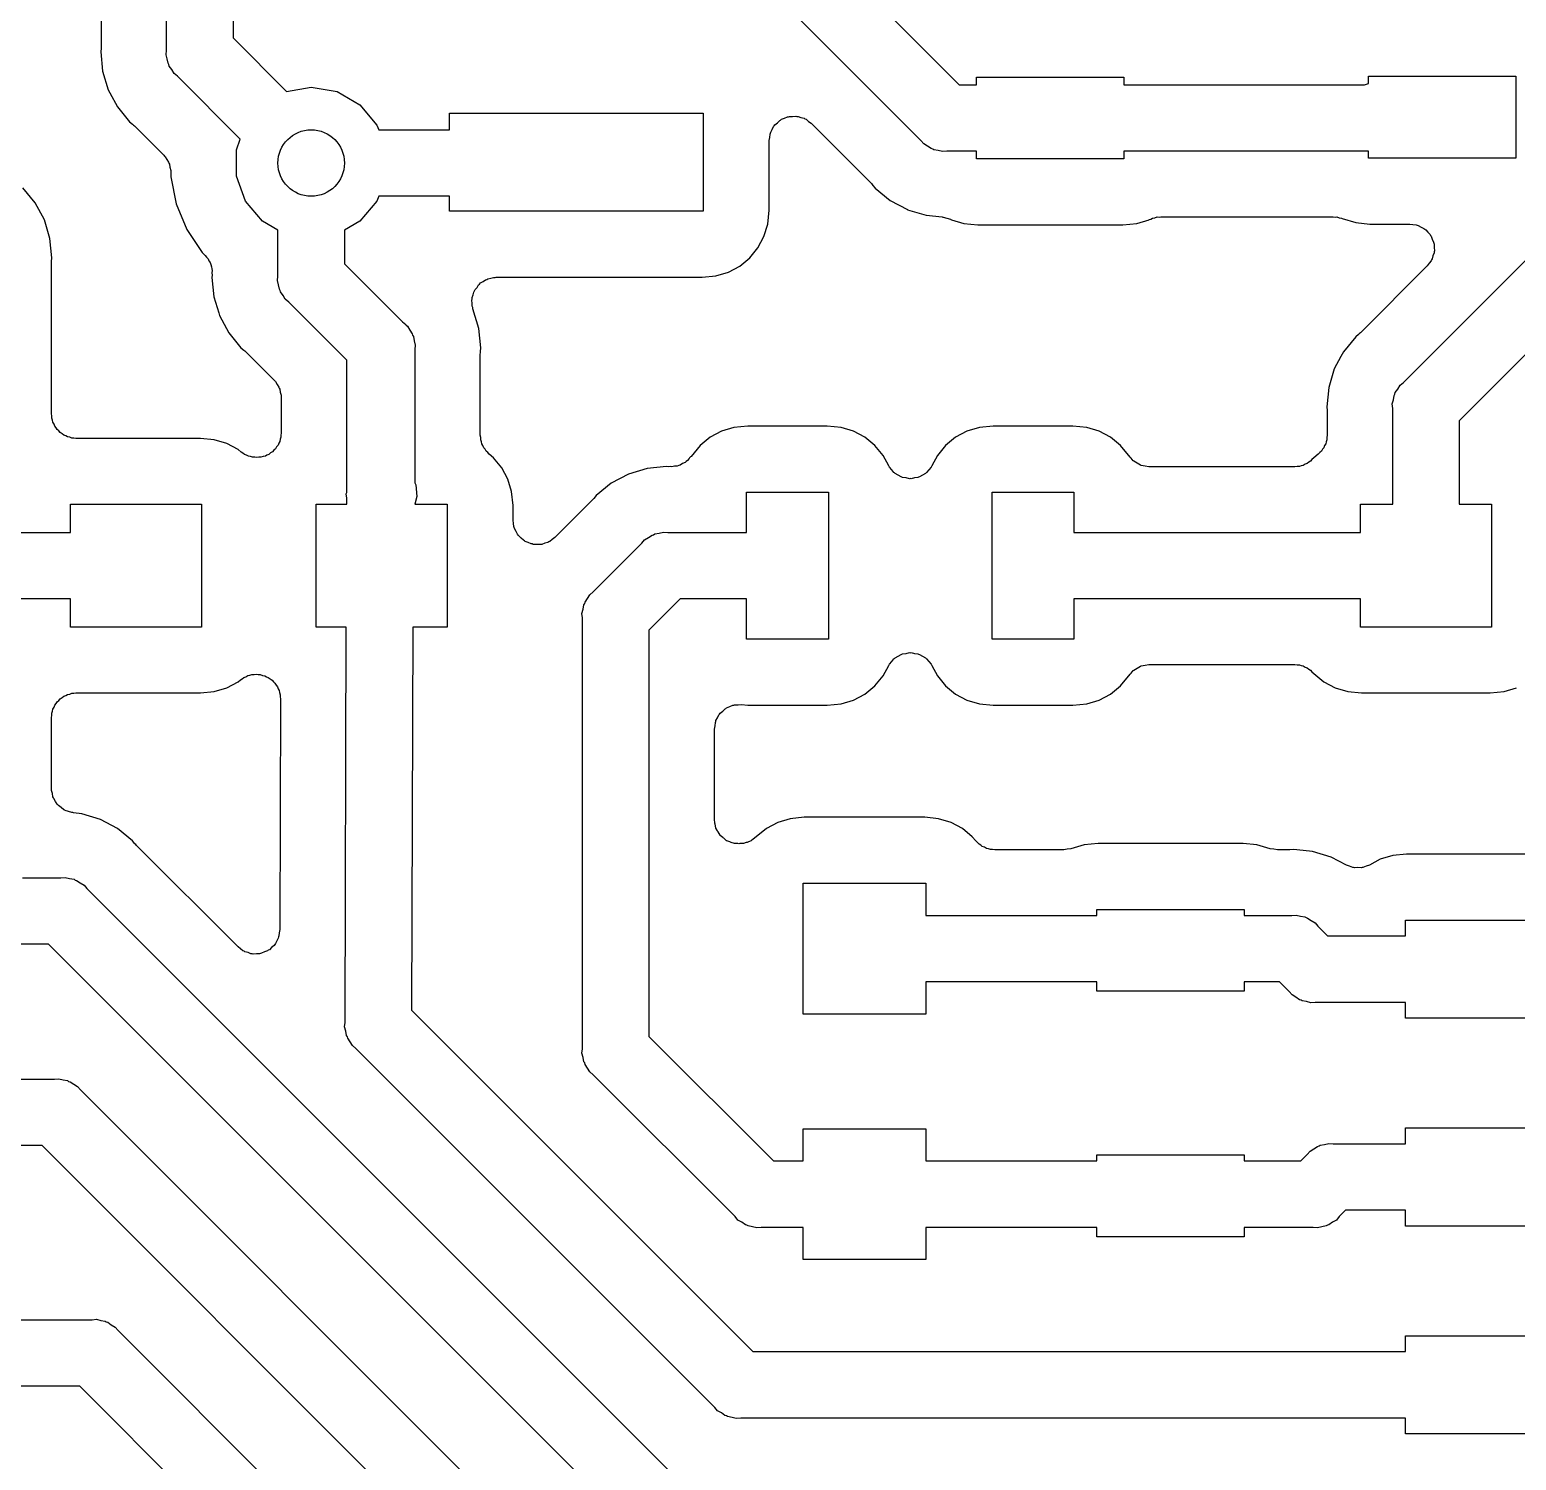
# Model space of a CAD drawing. Extents: x 91 to 190.2, y -113.9 to -59.9.
# Drawn here: x 155.19 to 164.27, y -90.63 to -81.89 of the extents above; entities that cross this region are included whole.
import ezdxf

# ---------------------------------------------------------------- set-up
doc = ezdxf.new("R2010")
doc.units = 0
doc.header["$MEASUREMENT"] = 0
doc.layers.add('BLACK', color=7, linetype='CONTINUOUS')

msp = doc.modelspace()

# ---------------------------------------------------------------- linework, layer by layer
at = {"layer": 'BLACK', "linetype": 'CONTINUOUS'}
for p, q in [((156.027, -82.0111), (156.027, -78.8206)), ((156.433, -78.8206), (156.433, -81.9358)), ((155.627, -79.5576), (155.627, -81.983)), ((159.935, -81.2876), (160.869, -82.2218)), ((160.635, -82.5624), (159.701, -81.6282)), ((155.626, -81.9977), (155.624, -82.02)), ((155.627, -81.983), (155.626, -81.9903)), ((155.626, -81.9903), (155.626, -81.9977)), ((156.433, -81.9358), (156.76, -82.2623)), ((155.624, -82.02), (155.636, -82.1383)), ((156.024, -82.038), (156.027, -82.0111)), ((156.031, -82.064), (156.024, -82.038)), ((156.036, -82.0906), (156.031, -82.064)), ((156.041, -82.0984), (156.036, -82.0906)), ((155.636, -82.1383), (155.67, -82.2519)), ((156.043, -82.1072), (156.041, -82.0984)), ((156.058, -82.1293), (156.043, -82.1072)), ((156.072, -82.1526), (156.058, -82.1293)), ((156.093, -82.17), (156.072, -82.1526)), ((156.477, -82.554), (156.093, -82.17)), ((160.975, -82.2218), (160.975, -82.175)), ((160.975, -82.175), (161.875, -82.175)), ((161.875, -82.175), (161.875, -82.2218)), ((163.37, -82.215), (163.37, -82.17)), ((163.37, -82.17), (164.27, -82.17)), ((164.27, -82.17), (164.27, -82.67)), ((155.67, -82.2519), (155.68, -82.2712)), ((155.68, -82.2712), (155.68, -82.2712)), ((155.68, -82.2712), (155.726, -82.3567)), ((156.76, -82.2623), (156.91, -82.2357)), ((156.91, -82.2357), (157.069, -82.2637)), ((157.069, -82.2637), (157.208, -82.3444)), ((160.869, -82.2218), (160.975, -82.2218)), ((161.875, -82.2218), (163.345, -82.2218)), ((163.345, -82.2218), (163.37, -82.215)), ((155.726, -82.3567), (155.801, -82.4486)), ((157.208, -82.3444), (157.312, -82.4679)), ((155.801, -82.4486), (155.819, -82.4628)), ((157.755, -82.4968), (157.755, -82.395)), ((157.755, -82.395), (159.305, -82.395)), ((159.305, -82.395), (159.305, -82.995)), ((159.743, -82.4664), (159.758, -82.4538)), ((159.758, -82.4538), (159.772, -82.44)), ((159.772, -82.44), (159.778, -82.4372)), ((159.778, -82.4372), (159.783, -82.4329)), ((159.783, -82.4329), (159.801, -82.4262)), ((159.801, -82.4262), (159.819, -82.418)), ((159.819, -82.418), (159.825, -82.4174)), ((159.825, -82.4174), (159.832, -82.4151)), ((159.832, -82.4151), (159.851, -82.4151)), ((159.851, -82.4151), (159.871, -82.4134)), ((159.871, -82.4134), (159.877, -82.4151)), ((159.877, -82.4151), (159.884, -82.4151)), ((159.884, -82.4151), (159.902, -82.4218)), ((159.902, -82.4218), (159.921, -82.4269)), ((159.921, -82.4269), (159.926, -82.4307)), ((159.926, -82.4307), (159.933, -82.4329)), ((159.933, -82.4329), (159.948, -82.4455)), ((159.948, -82.4455), (159.964, -82.4568)), ((159.964, -82.4568), (160.332, -82.8254)), ((155.819, -82.4628), (155.824, -82.4684)), ((155.824, -82.4684), (155.83, -82.4727)), ((155.83, -82.4727), (156.009, -82.6519)), ((157.312, -82.4679), (157.323, -82.4968)), ((157.323, -82.4968), (157.755, -82.4968)), ((159.708, -82.5628), (159.711, -82.5435)), ((159.711, -82.5435), (159.713, -82.524)), ((159.713, -82.524), (159.716, -82.518)), ((159.716, -82.518), (159.717, -82.5115)), ((159.717, -82.5115), (159.727, -82.4946)), ((159.727, -82.4946), (159.735, -82.4768)), ((159.735, -82.4768), (159.739, -82.4721)), ((159.739, -82.4721), (159.743, -82.4664)), ((156.453, -82.6194), (156.477, -82.554)), ((156.453, -82.7806), (156.453, -82.6194)), ((159.708, -82.9876), (159.708, -82.5628)), ((160.652, -82.5831), (160.635, -82.5624)), ((160.676, -82.5965), (160.652, -82.5831)), ((160.698, -82.612), (160.676, -82.5965)), ((160.707, -82.6144), (160.698, -82.612)), ((160.714, -82.6189), (160.707, -82.6144)), ((160.741, -82.6236), (160.714, -82.6189)), ((160.767, -82.6305), (160.741, -82.6236)), ((160.794, -82.6282), (160.767, -82.6305)), ((160.975, -82.6282), (160.794, -82.6282)), ((160.975, -82.675), (160.975, -82.6282)), ((163.37, -82.6282), (161.875, -82.6282)), ((161.875, -82.6282), (161.875, -82.675)), ((163.37, -82.67), (163.37, -82.6282)), ((156.009, -82.6519), (156.013, -82.6573)), ((156.013, -82.6573), (156.018, -82.6616)), ((156.018, -82.6616), (156.028, -82.6785)), ((156.028, -82.6785), (156.039, -82.6946)), ((156.039, -82.6946), (156.04, -82.701)), ((156.04, -82.701), (156.044, -82.7067)), ((156.044, -82.7067), (156.047, -82.726)), ((156.047, -82.726), (156.052, -82.7449)), ((161.875, -82.675), (160.975, -82.675)), ((164.27, -82.67), (163.37, -82.67)), ((163.583, -84.04), (164.957, -82.6658)), ((156.052, -82.7449), (156.052, -82.7515)), ((156.052, -82.7515), (156.053, -82.758)), ((156.053, -82.758), (156.053, -82.7844)), ((156.053, -82.7844), (156.086, -82.95)), ((156.508, -82.9321), (156.453, -82.7806)), ((155.224, -82.9433), (155.149, -82.8514)), ((157.323, -82.9032), (157.312, -82.9321)), ((157.755, -82.9032), (157.323, -82.9032)), ((157.755, -82.995), (157.755, -82.9032)), ((160.332, -82.8254), (160.337, -82.8314)), ((160.337, -82.8314), (160.342, -82.8363)), ((160.342, -82.8363), (160.356, -82.8536)), ((160.356, -82.8536), (160.448, -82.929)), ((165.297, -82.8999), (163.923, -84.2742)), ((155.28, -83.0478), (155.224, -82.9433)), ((156.086, -82.95), (156.15, -83.106)), ((156.612, -83.0556), (156.508, -82.9321)), ((157.312, -82.9321), (157.208, -83.0556)), ((159.305, -82.995), (157.755, -82.995)), ((159.699, -83.0734), (159.708, -82.9876)), ((160.448, -82.929), (160.552, -82.9846)), ((160.552, -82.9846), (160.553, -82.985)), ((160.553, -82.985), (160.667, -83.0195)), ((155.28, -83.048), (155.28, -83.0478)), ((155.314, -83.1617), (155.28, -83.048)), ((156.707, -83.1106), (156.612, -83.0556)), ((157.208, -83.0556), (157.113, -83.1106)), ((159.676, -83.1488), (159.699, -83.0734)), ((160.667, -83.0195), (160.765, -83.0291)), ((160.765, -83.0291), (160.768, -83.03)), ((160.768, -83.03), (160.771, -83.0299)), ((160.771, -83.0299), (160.793, -83.037)), ((160.793, -83.037), (160.815, -83.0432)), ((160.815, -83.0432), (160.818, -83.0451)), ((160.818, -83.0451), (160.821, -83.0461)), ((160.821, -83.0461), (160.821, -83.0463)), ((160.821, -83.0463), (160.897, -83.0692)), ((160.897, -83.0692), (160.982, -83.0777)), ((160.982, -83.0777), (161.868, -83.0777)), ((161.868, -83.0777), (161.953, -83.0692)), ((161.953, -83.0692), (162.029, -83.0463)), ((162.029, -83.0463), (162.03, -83.0459)), ((162.03, -83.0459), (162.04, -83.0426)), ((162.04, -83.0426), (162.049, -83.0372)), ((162.049, -83.0372), (162.064, -83.0345)), ((162.064, -83.0345), (162.079, -83.0297)), ((162.079, -83.0297), (162.09, -83.0301)), ((162.09, -83.0301), (162.1, -83.0282)), ((162.1, -83.0282), (163.154, -83.0282)), ((163.154, -83.0282), (163.165, -83.0301)), ((163.165, -83.0301), (163.175, -83.0297)), ((163.175, -83.0297), (163.19, -83.0345)), ((163.19, -83.0345), (163.205, -83.0372)), ((163.205, -83.0372), (163.208, -83.0389)), ((163.208, -83.0389), (163.292, -83.0642)), ((163.292, -83.0642), (163.377, -83.0727)), ((163.377, -83.0727), (163.622, -83.0727)), ((163.622, -83.0727), (163.641, -83.0761)), ((163.641, -83.0761), (163.661, -83.0778)), ((163.661, -83.0778), (163.667, -83.0806)), ((163.667, -83.0806), (163.673, -83.0817)), ((163.673, -83.0817), (163.69, -83.0915)), ((163.69, -83.0915), (163.708, -83.0998)), ((155.326, -83.28), (155.314, -83.1617)), ((156.15, -83.106), (156.244, -83.2464)), ((156.707, -83.3911), (156.707, -83.1106)), ((157.113, -83.1106), (157.113, -83.3158)), ((159.639, -83.2183), (159.676, -83.1488)), ((163.708, -83.0998), (163.713, -83.1045)), ((163.713, -83.1045), (163.719, -83.1078)), ((163.719, -83.1078), (163.731, -83.1228)), ((163.731, -83.1228), (163.745, -83.1366)), ((163.745, -83.1366), (163.748, -83.1426)), ((163.748, -83.1426), (163.752, -83.1477)), ((163.752, -83.1477), (163.759, -83.1661)), ((163.759, -83.1661), (163.767, -83.1838)), ((163.767, -83.1838), (163.768, -83.1904)), ((156.244, -83.2464), (156.262, -83.2644)), ((156.262, -83.2644), (156.27, -83.2758)), ((156.27, -83.2758), (156.28, -83.2858)), ((159.589, -83.2792), (159.639, -83.2183)), ((163.763, -83.2671), (163.758, -83.2861)), ((163.77, -83.2487), (163.763, -83.2671)), ((163.768, -83.1904), (163.77, -83.1966)), ((163.77, -83.1966), (163.77, -83.2162)), ((163.77, -83.2162), (163.772, -83.2357)), ((163.772, -83.2357), (163.77, -83.2421)), ((163.77, -83.2421), (163.77, -83.2487)), ((155.323, -83.317), (155.324, -83.3097)), ((155.323, -84.2323), (155.323, -83.317)), ((155.324, -83.3023), (155.326, -83.28)), ((155.324, -83.3097), (155.324, -83.3023)), ((156.28, -83.2858), (156.285, -83.297)), ((156.285, -83.297), (156.292, -83.3071)), ((156.292, -83.3071), (156.296, -83.3205)), ((156.296, -83.3205), (156.301, -83.3332)), ((156.301, -83.3332), (156.302, -83.3455)), ((156.302, -83.3455), (156.305, -83.3574)), ((156.305, -83.3574), (156.304, -83.3713)), ((157.113, -83.3158), (157.467, -83.67)), ((159.383, -83.3892), (159.459, -83.3663)), ((159.459, -83.3663), (159.528, -83.3292)), ((159.528, -83.3292), (159.589, -83.2792)), ((163.728, -83.3287), (163.32, -83.7373)), ((163.739, -83.3127), (163.728, -83.3287)), ((163.752, -83.2977), (163.739, -83.3127)), ((163.754, -83.2915), (163.752, -83.2977)), ((163.758, -83.2861), (163.754, -83.2915)), ((156.304, -83.3713), (156.305, -83.3852)), ((156.305, -83.3852), (156.304, -83.4)), ((156.304, -83.4), (156.316, -83.5183)), ((156.704, -83.418), (156.707, -83.3911)), ((156.711, -83.444), (156.704, -83.418)), ((156.716, -83.4706), (156.711, -83.444)), ((157.923, -83.4595), (157.932, -83.4451)), ((157.932, -83.4451), (157.939, -83.4397)), ((157.939, -83.4397), (157.945, -83.4328)), ((157.945, -83.4328), (157.96, -83.4242)), ((157.96, -83.4242), (157.974, -83.4139)), ((157.974, -83.4139), (157.982, -83.4112)), ((157.982, -83.4112), (157.99, -83.4067)), ((157.99, -83.4067), (158.007, -83.4037)), ((158.007, -83.4037), (158.023, -83.3987)), ((158.023, -83.3987), (158.033, -83.3992)), ((158.033, -83.3992), (158.041, -83.3977)), ((158.041, -83.3977), (159.298, -83.3977)), ((159.298, -83.3977), (159.383, -83.3892)), ((156.316, -83.5183), (156.345, -83.6157)), ((156.721, -83.4784), (156.716, -83.4706)), ((156.723, -83.4872), (156.721, -83.4784)), ((156.738, -83.5093), (156.723, -83.4872)), ((156.752, -83.5326), (156.738, -83.5093)), ((156.773, -83.55), (156.752, -83.5326)), ((157.892, -83.5395), (157.894, -83.5307)), ((157.894, -83.5565), (157.892, -83.5395)), ((157.894, -83.5216), (157.9, -83.5055)), ((157.894, -83.5307), (157.894, -83.5216)), ((157.9, -83.5055), (157.903, -83.4887)), ((157.903, -83.4887), (157.908, -83.4812)), ((157.908, -83.4812), (157.912, -83.4727)), ((157.912, -83.4727), (157.923, -83.4595)), ((156.345, -83.6157), (156.35, -83.6319)), ((156.35, -83.6319), (156.406, -83.7367)), ((157.127, -83.9042), (156.773, -83.55)), ((157.894, -83.5737), (157.894, -83.5565)), ((157.897, -83.5822), (157.894, -83.5737)), ((157.898, -83.5912), (157.897, -83.5822)), ((157.934, -83.7117), (157.898, -83.5912)), ((157.467, -83.67), (157.488, -83.6874)), ((157.488, -83.6874), (157.49, -83.6905)), ((157.49, -83.6905), (157.498, -83.6974)), ((157.498, -83.6974), (157.512, -83.7207)), ((157.512, -83.7207), (157.527, -83.7428)), ((157.946, -83.83), (157.934, -83.7117)), ((156.406, -83.7367), (156.481, -83.8286)), ((157.527, -83.7428), (157.529, -83.7516)), ((157.529, -83.7516), (157.534, -83.7594)), ((157.534, -83.7594), (157.539, -83.786)), ((157.539, -83.786), (157.546, -83.812)), ((157.546, -83.812), (157.543, -83.8389)), ((163.291, -83.7614), (163.216, -83.8533)), ((163.309, -83.7472), (163.291, -83.7614)), ((163.314, -83.7416), (163.309, -83.7472)), ((163.32, -83.7373), (163.314, -83.7416)), ((156.481, -83.8286), (156.499, -83.8428)), ((156.499, -83.8428), (156.504, -83.8484)), ((156.504, -83.8484), (156.51, -83.8527)), ((156.51, -83.8527), (156.683, -84.0259)), ((157.127, -84.7133), (157.127, -83.9042)), ((157.543, -83.8389), (157.543, -84.6535)), ((157.943, -83.867), (157.944, -83.8597)), ((157.943, -84.3634), (157.943, -83.867)), ((157.944, -83.8523), (157.946, -83.83)), ((157.944, -83.8597), (157.944, -83.8523)), ((163.201, -83.8812), (163.16, -83.9581)), ((163.216, -83.8533), (163.201, -83.8812)), ((163.201, -83.8812), (163.201, -83.8812)), ((163.16, -83.9581), (163.126, -84.0717)), ((156.683, -84.0259), (156.687, -84.0313)), ((156.687, -84.0313), (156.692, -84.0356)), ((156.692, -84.0356), (156.702, -84.0525)), ((156.702, -84.0525), (156.713, -84.0686)), ((156.713, -84.0686), (156.714, -84.075)), ((156.714, -84.075), (156.718, -84.0807)), ((156.718, -84.0807), (156.721, -84.1)), ((163.126, -84.0717), (163.114, -84.19)), ((163.533, -84.1028), (163.548, -84.0807)), ((163.548, -84.0807), (163.562, -84.0574)), ((163.562, -84.0574), (163.583, -84.04)), ((156.721, -84.1), (156.726, -84.1189)), ((156.726, -84.1189), (156.726, -84.1255)), ((156.726, -84.1255), (156.727, -84.132)), ((156.727, -84.132), (156.727, -84.3499)), ((163.514, -84.172), (163.521, -84.146)), ((163.517, -84.1989), (163.514, -84.172)), ((163.521, -84.146), (163.526, -84.1194)), ((163.526, -84.1194), (163.531, -84.1116)), ((163.531, -84.1116), (163.533, -84.1028)), ((155.325, -84.2453), (155.323, -84.2323)), ((155.325, -84.2584), (155.325, -84.2453)), ((155.33, -84.2707), (155.325, -84.2584)), ((155.332, -84.2836), (155.33, -84.2707)), ((163.114, -84.19), (163.116, -84.2123)), ((163.116, -84.2123), (163.116, -84.2197)), ((163.116, -84.2197), (163.117, -84.227)), ((163.117, -84.227), (163.117, -84.3634)), ((163.517, -84.785), (163.517, -84.1989)), ((163.923, -84.2742), (163.923, -84.785)), ((155.339, -84.295), (155.332, -84.2836)), ((155.343, -84.3073), (155.339, -84.295)), ((155.352, -84.3174), (155.343, -84.3073)), ((155.358, -84.3288), (155.352, -84.3174)), ((155.368, -84.3372), (155.358, -84.3288)), ((155.377, -84.3472), (155.368, -84.3372)), ((155.388, -84.3538), (155.377, -84.3472)), ((155.398, -84.3622), (155.388, -84.3538)), ((155.411, -84.3667), (155.398, -84.3622)), ((155.422, -84.3733), (155.411, -84.3667)), ((156.727, -84.3499), (156.725, -84.362)), ((156.725, -84.362), (156.725, -84.3743)), ((157.946, -84.3771), (157.943, -84.3634)), ((159.416, -84.3387), (159.347, -84.3758)), ((159.492, -84.3158), (159.416, -84.3387)), ((159.577, -84.3073), (159.492, -84.3158)), ((160.063, -84.3073), (159.577, -84.3073)), ((160.148, -84.3158), (160.063, -84.3073)), ((160.224, -84.3387), (160.148, -84.3158)), ((160.293, -84.3758), (160.224, -84.3387)), ((160.916, -84.3387), (160.847, -84.3758)), ((160.992, -84.3158), (160.916, -84.3387)), ((161.077, -84.3073), (160.992, -84.3158)), ((161.563, -84.3073), (161.077, -84.3073)), ((161.648, -84.3158), (161.563, -84.3073)), ((161.724, -84.3387), (161.648, -84.3158)), ((161.793, -84.3758), (161.724, -84.3387)), ((163.117, -84.3634), (163.114, -84.3771)), ((155.435, -84.3756), (155.422, -84.3733)), ((155.447, -84.3801), (155.435, -84.3756)), ((155.46, -84.3801), (155.447, -84.3801)), ((155.473, -84.3823), (155.46, -84.3801)), ((156.233, -84.3823), (155.473, -84.3823)), ((156.318, -84.3908), (156.233, -84.3823)), ((156.394, -84.4137), (156.318, -84.3908)), ((156.463, -84.4508), (156.394, -84.4137)), ((156.482, -84.4659), (156.463, -84.4508)), ((156.682, -84.4542), (156.674, -84.4637)), ((156.692, -84.4463), (156.682, -84.4542)), ((156.699, -84.4342), (156.692, -84.4463)), ((156.708, -84.4235), (156.699, -84.4342)), ((156.712, -84.4119), (156.708, -84.4235)), ((156.718, -84.4012), (156.712, -84.4119)), ((156.72, -84.3875), (156.718, -84.4012)), ((156.725, -84.3743), (156.72, -84.3875)), ((157.946, -84.391), (157.946, -84.3771)), ((157.95, -84.4025), (157.946, -84.391)), ((157.952, -84.4147), (157.95, -84.4025)), ((157.959, -84.4267), (157.952, -84.4147)), ((157.964, -84.4398), (157.959, -84.4267)), ((157.972, -84.4491), (157.964, -84.4398)), ((157.978, -84.4598), (157.972, -84.4491)), ((159.286, -84.4258), (159.231, -84.492)), ((159.347, -84.3758), (159.286, -84.4258)), ((160.354, -84.4258), (160.293, -84.3758)), ((160.404, -84.4867), (160.354, -84.4258)), ((160.786, -84.4258), (160.736, -84.4867)), ((160.847, -84.3758), (160.786, -84.4258)), ((161.854, -84.4258), (161.793, -84.3758)), ((161.914, -84.4981), (161.854, -84.4258)), ((163.088, -84.4491), (163.082, -84.4598)), ((163.096, -84.4398), (163.088, -84.4491)), ((163.101, -84.4267), (163.096, -84.4398)), ((163.108, -84.4147), (163.101, -84.4267)), ((163.11, -84.4025), (163.108, -84.4147)), ((163.114, -84.391), (163.11, -84.4025)), ((163.114, -84.3771), (163.114, -84.391)), ((156.492, -84.4719), (156.482, -84.4659)), ((156.502, -84.4798), (156.492, -84.4719)), ((156.515, -84.4846), (156.502, -84.4798)), ((156.527, -84.4914), (156.515, -84.4846)), ((156.539, -84.4934), (156.527, -84.4914)), ((156.551, -84.4976), (156.539, -84.4934)), ((156.565, -84.4976), (156.551, -84.4976)), ((156.578, -84.4999), (156.565, -84.4976)), ((156.591, -84.4976), (156.578, -84.4999)), ((156.603, -84.4976), (156.591, -84.4976)), ((156.616, -84.4929), (156.603, -84.4976)), ((156.63, -84.4903), (156.616, -84.4929)), ((156.64, -84.484), (156.63, -84.4903)), ((156.652, -84.4798), (156.64, -84.484)), ((156.662, -84.4708), (156.652, -84.4798)), ((156.674, -84.4637), (156.662, -84.4708)), ((157.989, -84.4687), (157.978, -84.4598)), ((157.998, -84.4793), (157.989, -84.4687)), ((158.024, -84.5008), (157.998, -84.4793)), ((158.074, -84.5617), (158.024, -84.5008)), ((159.155, -84.5472), (159.146, -84.5513)), ((159.165, -84.5452), (159.155, -84.5472)), ((159.179, -84.5366), (159.165, -84.5452)), ((159.194, -84.5298), (159.179, -84.5366)), ((159.201, -84.5229), (159.194, -84.5298)), ((159.209, -84.5177), (159.201, -84.5229)), ((159.219, -84.5048), (159.209, -84.5177)), ((159.222, -84.5016), (159.219, -84.5048)), ((159.226, -84.4981), (159.222, -84.5016)), ((159.228, -84.4956), (159.226, -84.4981)), ((159.231, -84.4934), (159.228, -84.4956)), ((159.231, -84.492), (159.231, -84.4934)), ((160.438, -84.5494), (160.404, -84.4867)), ((160.736, -84.4867), (160.702, -84.5494)), ((161.919, -84.5031), (161.914, -84.4981)), ((161.931, -84.5185), (161.919, -84.5031)), ((161.934, -84.5198), (161.931, -84.5185)), ((161.935, -84.5217), (161.934, -84.5198)), ((161.956, -84.5335), (161.935, -84.5217)), ((161.976, -84.546), (161.956, -84.5335)), ((161.978, -84.5465), (161.976, -84.546)), ((161.98, -84.5478), (161.978, -84.5465)), ((162.004, -84.5519), (161.98, -84.5478)), ((162.97, -84.5478), (162.958, -84.5499)), ((162.982, -84.5408), (162.97, -84.5478)), ((162.995, -84.5359), (162.982, -84.5408)), ((163.005, -84.5279), (162.995, -84.5359)), ((163.015, -84.5217), (163.005, -84.5279)), ((163.024, -84.511), (163.015, -84.5217)), ((163.035, -84.502), (163.024, -84.511)), ((163.036, -84.5008), (163.035, -84.502)), ((163.062, -84.4793), (163.036, -84.5008)), ((163.071, -84.4687), (163.062, -84.4793)), ((163.082, -84.4598), (163.071, -84.4687)), ((158.111, -84.6312), (158.074, -84.5617)), ((158.134, -84.7066), (158.111, -84.6312)), ((158.848, -84.6), (158.743, -84.656)), ((158.962, -84.5655), (158.848, -84.6)), ((159.08, -84.5539), (158.962, -84.5655)), ((159.094, -84.5553), (159.08, -84.5539)), ((159.104, -84.5545), (159.094, -84.5553)), ((159.114, -84.5559), (159.104, -84.5545)), ((159.13, -84.5526), (159.114, -84.5559)), ((159.146, -84.5513), (159.13, -84.5526)), ((160.441, -84.5533), (160.438, -84.5494)), ((160.443, -84.5579), (160.441, -84.5533)), ((160.457, -84.5737), (160.443, -84.5579)), ((160.47, -84.5904), (160.457, -84.5737)), ((160.474, -84.593), (160.47, -84.5904)), ((160.477, -84.5967), (160.474, -84.593)), ((160.496, -84.6067), (160.477, -84.5967)), ((160.514, -84.6179), (160.496, -84.6067)), ((160.519, -84.6189), (160.514, -84.6179)), ((160.523, -84.6212), (160.519, -84.6189)), ((160.544, -84.6242), (160.523, -84.6212)), ((160.565, -84.6286), (160.544, -84.6242)), ((160.57, -84.6279), (160.565, -84.6286)), ((160.575, -84.6286), (160.57, -84.6279)), ((160.596, -84.6242), (160.575, -84.6286)), ((160.617, -84.6212), (160.596, -84.6242)), ((160.621, -84.6189), (160.617, -84.6212)), ((160.626, -84.6179), (160.621, -84.6189)), ((160.644, -84.6067), (160.626, -84.6179)), ((160.663, -84.5967), (160.644, -84.6067)), ((160.666, -84.593), (160.663, -84.5967)), ((160.67, -84.5904), (160.666, -84.593)), ((160.683, -84.5737), (160.67, -84.5904)), ((160.697, -84.5579), (160.683, -84.5737)), ((160.699, -84.5533), (160.697, -84.5579)), ((160.702, -84.5494), (160.699, -84.5533)), ((162.027, -84.5567), (162.004, -84.5519)), ((162.029, -84.5564), (162.027, -84.5567)), ((162.032, -84.5568), (162.029, -84.5564)), ((162.919, -84.5568), (162.032, -84.5568)), ((162.933, -84.5544), (162.919, -84.5568)), ((162.947, -84.5542), (162.933, -84.5544)), ((162.958, -84.5499), (162.947, -84.5542)), ((157.124, -84.722), (157.127, -84.7133)), ((157.127, -84.7485), (157.124, -84.722)), ((157.543, -84.6535), (157.549, -84.6666)), ((157.549, -84.6666), (157.556, -84.738)), ((158.143, -84.7924), (158.134, -84.7066)), ((158.743, -84.656), (158.651, -84.7314)), ((159.57, -84.9568), (159.57, -84.71)), ((159.57, -84.71), (160.07, -84.71)), ((160.07, -84.71), (160.07, -85.61)), ((161.07, -85.61), (161.07, -84.71)), ((161.07, -84.71), (161.57, -84.71)), ((161.57, -84.71), (161.57, -84.9568)), ((155.44, -84.9568), (155.44, -84.785)), ((155.44, -84.785), (156.24, -84.785)), ((156.24, -84.785), (156.24, -85.535)), ((156.94, -85.535), (156.94, -84.785)), ((156.94, -84.785), (157.127, -84.785)), ((157.127, -84.785), (157.127, -84.7485)), ((157.556, -84.738), (157.543, -84.7841)), ((157.543, -84.7841), (157.543, -84.785)), ((157.543, -84.785), (157.74, -84.785)), ((157.74, -84.785), (157.74, -85.535)), ((158.143, -84.8822), (158.143, -84.7924)), ((158.627, -84.7596), (158.399, -84.9882)), ((158.632, -84.7536), (158.627, -84.7596)), ((158.637, -84.7487), (158.632, -84.7536)), ((158.651, -84.7314), (158.637, -84.7487)), ((163.32, -84.9568), (163.32, -84.785)), ((163.32, -84.785), (163.517, -84.785)), ((163.923, -84.785), (164.12, -84.785)), ((164.12, -84.785), (164.12, -85.535)), ((158.146, -84.9015), (158.143, -84.8822)), ((158.148, -84.921), (158.146, -84.9015)), ((154.964, -84.9568), (155.44, -84.9568)), ((158.151, -84.927), (158.148, -84.921)), ((158.152, -84.9335), (158.151, -84.927)), ((158.162, -84.9504), (158.152, -84.9335)), ((158.17, -84.9682), (158.162, -84.9504)), ((158.174, -84.9729), (158.17, -84.9682)), ((158.178, -84.9786), (158.174, -84.9729)), ((158.193, -84.9912), (158.178, -84.9786)), ((158.207, -85.005), (158.193, -84.9912)), ((158.383, -84.9995), (158.368, -85.0121)), ((158.399, -84.9882), (158.383, -84.9995)), ((158.93, -85.0226), (158.947, -85.0019)), ((158.947, -85.0019), (158.971, -84.9885)), ((158.971, -84.9885), (158.993, -84.973)), ((158.993, -84.973), (159.002, -84.9706)), ((159.002, -84.9706), (159.009, -84.9661)), ((159.009, -84.9661), (159.036, -84.9614)), ((159.036, -84.9614), (159.062, -84.9545)), ((159.062, -84.9545), (159.089, -84.9568)), ((159.089, -84.9568), (159.57, -84.9568)), ((161.57, -84.9568), (163.32, -84.9568)), ((158.213, -85.0078), (158.207, -85.005)), ((158.218, -85.0121), (158.213, -85.0078)), ((158.236, -85.0188), (158.218, -85.0121)), ((158.254, -85.027), (158.236, -85.0188)), ((158.26, -85.0276), (158.254, -85.027)), ((158.267, -85.0299), (158.26, -85.0276)), ((158.286, -85.0299), (158.267, -85.0299)), ((158.306, -85.0316), (158.286, -85.0299)), ((158.312, -85.0299), (158.306, -85.0316)), ((158.319, -85.0299), (158.312, -85.0299)), ((158.337, -85.0232), (158.319, -85.0299)), ((158.356, -85.0181), (158.337, -85.0232)), ((158.361, -85.0143), (158.356, -85.0181)), ((158.368, -85.0121), (158.361, -85.0143)), ((158.633, -85.32), (158.93, -85.0226)), ((155.44, -85.3632), (154.923, -85.3632)), ((155.44, -85.535), (155.44, -85.3632)), ((158.583, -85.3828), (158.598, -85.3607)), ((158.598, -85.3607), (158.612, -85.3374)), ((158.612, -85.3374), (158.633, -85.32)), ((159.164, -85.3632), (158.973, -85.5542)), ((159.57, -85.3632), (159.164, -85.3632)), ((159.57, -85.61), (159.57, -85.3632)), ((163.32, -85.3632), (161.57, -85.3632)), ((161.57, -85.3632), (161.57, -85.61)), ((163.32, -85.535), (163.32, -85.3632)), ((158.564, -85.452), (158.571, -85.426)), ((158.567, -85.4789), (158.564, -85.452)), ((158.571, -85.426), (158.576, -85.3994)), ((158.576, -85.3994), (158.581, -85.3916)), ((158.581, -85.3916), (158.583, -85.3828)), ((156.24, -85.535), (155.44, -85.535)), ((157.124, -85.535), (156.94, -85.535)), ((157.117, -87.9508), (157.124, -85.535)), ((157.531, -85.535), (157.523, -87.8761)), ((157.74, -85.535), (157.531, -85.535)), ((158.567, -88.1111), (158.567, -85.4789)), ((164.12, -85.535), (163.32, -85.535)), ((158.973, -85.5542), (158.973, -88.0358)), ((160.07, -85.61), (159.57, -85.61)), ((161.57, -85.61), (161.07, -85.61)), ((160.47, -85.7296), (160.474, -85.727)), ((160.474, -85.727), (160.477, -85.7233)), ((160.477, -85.7233), (160.496, -85.7133)), ((160.496, -85.7133), (160.514, -85.7021)), ((160.514, -85.7021), (160.519, -85.7011)), ((160.519, -85.7011), (160.523, -85.6988)), ((160.523, -85.6988), (160.544, -85.6958)), ((160.544, -85.6958), (160.565, -85.6914)), ((160.565, -85.6914), (160.57, -85.6921)), ((160.57, -85.6921), (160.575, -85.6914)), ((160.575, -85.6914), (160.596, -85.6958)), ((160.596, -85.6958), (160.617, -85.6988)), ((160.617, -85.6988), (160.621, -85.7011)), ((160.621, -85.7011), (160.626, -85.7021)), ((160.626, -85.7021), (160.644, -85.7133)), ((160.644, -85.7133), (160.663, -85.7233)), ((160.663, -85.7233), (160.666, -85.727)), ((160.666, -85.727), (160.67, -85.7296)), ((160.404, -85.8333), (160.438, -85.7706)), ((160.438, -85.7706), (160.441, -85.7667)), ((160.441, -85.7667), (160.443, -85.7621)), ((160.443, -85.7621), (160.457, -85.7463)), ((160.457, -85.7463), (160.47, -85.7296)), ((160.67, -85.7296), (160.683, -85.7463)), ((160.683, -85.7463), (160.697, -85.7621)), ((160.697, -85.7621), (160.699, -85.7667)), ((160.699, -85.7667), (160.702, -85.7706)), ((160.702, -85.7706), (160.736, -85.8333)), ((161.914, -85.8219), (161.919, -85.8169)), ((161.919, -85.8169), (161.931, -85.8015)), ((161.931, -85.8015), (161.934, -85.8002)), ((161.934, -85.8002), (161.935, -85.7983)), ((161.935, -85.7983), (161.956, -85.7865)), ((161.956, -85.7865), (161.976, -85.774)), ((161.976, -85.774), (161.978, -85.7735)), ((161.978, -85.7735), (161.98, -85.7722)), ((161.98, -85.7722), (162.004, -85.7681)), ((162.004, -85.7681), (162.027, -85.7633)), ((162.027, -85.7633), (162.029, -85.7636)), ((162.029, -85.7636), (162.032, -85.7632)), ((162.032, -85.7632), (162.919, -85.7632)), ((162.919, -85.7632), (162.933, -85.7656)), ((162.933, -85.7656), (162.947, -85.7658)), ((162.947, -85.7658), (162.958, -85.7701)), ((162.958, -85.7701), (162.97, -85.7722)), ((162.97, -85.7722), (162.982, -85.7792)), ((162.982, -85.7792), (162.995, -85.7841)), ((162.995, -85.7841), (163.005, -85.7921)), ((163.005, -85.7921), (163.015, -85.7983)), ((163.015, -85.7983), (163.024, -85.809)), ((163.024, -85.809), (163.035, -85.818)), ((163.035, -85.818), (163.036, -85.8192)), ((163.036, -85.8192), (163.097, -85.8692)), ((156.318, -85.9292), (156.394, -85.9063)), ((156.394, -85.9063), (156.463, -85.8692)), ((156.463, -85.8692), (156.478, -85.8573)), ((156.478, -85.8573), (156.489, -85.8511)), ((156.489, -85.8511), (156.498, -85.8431)), ((156.498, -85.8431), (156.511, -85.8385)), ((156.511, -85.8385), (156.523, -85.8317)), ((156.523, -85.8317), (156.536, -85.8297)), ((156.536, -85.8297), (156.547, -85.8254)), ((156.547, -85.8254), (156.561, -85.8255)), ((156.561, -85.8255), (156.575, -85.8233)), ((156.575, -85.8233), (156.587, -85.8256)), ((156.587, -85.8256), (156.599, -85.8256)), ((156.599, -85.8256), (156.612, -85.8303)), ((156.612, -85.8303), (156.626, -85.8329)), ((156.626, -85.8329), (156.637, -85.8392)), ((156.637, -85.8392), (156.648, -85.8436)), ((156.648, -85.8436), (156.659, -85.8524)), ((156.659, -85.8524), (156.671, -85.8594)), ((156.671, -85.8594), (156.679, -85.8691)), ((156.679, -85.8691), (156.688, -85.8772)), ((156.688, -85.8772), (156.695, -85.8891)), ((156.695, -85.8891), (156.704, -85.8997)), ((156.704, -85.8997), (156.708, -85.9115)), ((160.293, -85.9442), (160.354, -85.8942)), ((160.354, -85.8942), (160.404, -85.8333)), ((160.736, -85.8333), (160.786, -85.8942)), ((160.786, -85.8942), (160.847, -85.9442)), ((161.793, -85.9442), (161.854, -85.8942)), ((161.854, -85.8942), (161.914, -85.8219)), ((163.097, -85.8692), (163.166, -85.9063)), ((163.166, -85.9063), (163.242, -85.9292)), ((164.198, -85.9292), (164.274, -85.9063)), ((155.352, -86.0026), (155.358, -85.9912)), ((155.358, -85.9912), (155.368, -85.9828)), ((155.368, -85.9828), (155.377, -85.9728)), ((155.377, -85.9728), (155.388, -85.9662)), ((155.388, -85.9662), (155.398, -85.9578)), ((155.398, -85.9578), (155.411, -85.9533)), ((155.411, -85.9533), (155.422, -85.9467)), ((155.422, -85.9467), (155.435, -85.9444)), ((155.435, -85.9444), (155.447, -85.9399)), ((155.447, -85.9399), (155.46, -85.9399)), ((155.46, -85.9399), (155.473, -85.9377)), ((155.473, -85.9377), (156.233, -85.9377)), ((156.233, -85.9377), (156.318, -85.9292)), ((156.708, -85.9115), (156.714, -85.9224)), ((156.714, -85.9224), (156.716, -85.9359)), ((156.716, -85.9359), (156.721, -85.9488)), ((156.723, -85.9737), (156.719, -87.3839)), ((156.721, -85.9488), (156.721, -85.9614)), ((156.721, -85.9614), (156.723, -85.9737)), ((160.148, -86.0042), (160.224, -85.9813)), ((160.224, -85.9813), (160.293, -85.9442)), ((160.847, -85.9442), (160.916, -85.9813)), ((160.916, -85.9813), (160.992, -86.0042)), ((161.648, -86.0042), (161.724, -85.9813)), ((161.724, -85.9813), (161.793, -85.9442)), ((163.242, -85.9292), (163.327, -85.9377)), ((163.327, -85.9377), (164.113, -85.9377)), ((164.113, -85.9377), (164.198, -85.9292)), ((155.323, -86.0877), (155.325, -86.0747)), ((155.323, -86.5214), (155.323, -86.0877)), ((155.325, -86.0616), (155.33, -86.0493)), ((155.325, -86.0747), (155.325, -86.0616)), ((155.33, -86.0493), (155.332, -86.0364)), ((155.332, -86.0364), (155.339, -86.025)), ((155.339, -86.025), (155.343, -86.0127)), ((155.343, -86.0127), (155.352, -86.0026)), ((159.382, -86.1067), (159.392, -86.0891)), ((159.392, -86.0891), (159.401, -86.0707)), ((159.401, -86.0707), (159.405, -86.0666)), ((159.405, -86.0666), (159.408, -86.0616)), ((159.408, -86.0616), (159.424, -86.0485)), ((159.424, -86.0485), (159.439, -86.0342)), ((159.439, -86.0342), (159.444, -86.0319)), ((159.444, -86.0319), (159.448, -86.0281)), ((159.448, -86.0281), (159.467, -86.0212)), ((159.467, -86.0212), (159.486, -86.0127)), ((159.486, -86.0127), (159.492, -86.0123)), ((159.492, -86.0123), (159.497, -86.0103)), ((159.497, -86.0103), (159.518, -86.0103)), ((159.518, -86.0103), (159.538, -86.0088)), ((159.538, -86.0088), (159.577, -86.0127)), ((159.577, -86.0127), (160.063, -86.0127)), ((160.063, -86.0127), (160.148, -86.0042)), ((160.992, -86.0042), (161.077, -86.0127)), ((161.077, -86.0127), (161.563, -86.0127)), ((161.563, -86.0127), (161.648, -86.0042)), ((159.373, -86.1581), (159.377, -86.138)), ((159.373, -86.7104), (159.373, -86.1581)), ((159.377, -86.138), (159.379, -86.1177)), ((159.379, -86.1177), (159.381, -86.1124)), ((159.381, -86.1124), (159.382, -86.1067)), ((155.324, -86.527), (155.323, -86.5214)), ((155.324, -86.5328), (155.324, -86.527)), ((155.329, -86.5526), (155.324, -86.5328)), ((155.332, -86.5727), (155.329, -86.5526)), ((155.335, -86.5777), (155.332, -86.5727)), ((155.337, -86.5833), (155.335, -86.5777)), ((155.348, -86.6001), (155.337, -86.5833)), ((155.358, -86.6178), (155.348, -86.6001)), ((155.363, -86.6215), (155.358, -86.6178)), ((155.366, -86.6263), (155.363, -86.6215)), ((155.383, -86.6381), (155.366, -86.6263)), ((155.398, -86.6513), (155.383, -86.6381)), ((155.404, -86.6532), (155.398, -86.6513)), ((155.408, -86.6566), (155.404, -86.6532)), ((155.428, -86.6621), (155.408, -86.6566)), ((155.447, -86.6691), (155.428, -86.6621)), ((155.453, -86.6691), (155.447, -86.6691)), ((155.458, -86.6706), (155.453, -86.6691)), ((155.508, -86.6755), (155.458, -86.6706)), ((155.622, -86.71), (155.508, -86.6755)), ((155.727, -86.766), (155.622, -86.71)), ((159.373, -86.7113), (159.373, -86.7104)), ((159.373, -86.7121), (159.373, -86.7113)), ((159.376, -86.7284), (159.373, -86.7121)), ((159.837, -86.7058), (159.761, -86.7287)), ((159.922, -86.6973), (159.837, -86.7058)), ((160.658, -86.6973), (159.922, -86.6973)), ((160.743, -86.7058), (160.658, -86.6973)), ((160.819, -86.7287), (160.743, -86.7058)), ((155.819, -86.8414), (155.727, -86.766)), ((159.376, -86.7336), (159.376, -86.7284)), ((159.378, -86.7398), (159.376, -86.7336)), ((159.382, -86.7617), (159.378, -86.7398)), ((159.383, -86.7625), (159.382, -86.7617)), ((159.383, -86.7633), (159.383, -86.7625)), ((159.392, -86.7792), (159.383, -86.7633)), ((159.393, -86.7828), (159.392, -86.7792)), ((159.397, -86.7865), (159.393, -86.7828)), ((159.408, -86.8069), (159.397, -86.7865)), ((159.409, -86.8074), (159.408, -86.8069)), ((159.409, -86.8081), (159.409, -86.8074)), ((159.424, -86.8205), (159.409, -86.8081)), ((159.692, -86.7658), (159.619, -86.8252)), ((159.761, -86.7287), (159.692, -86.7658)), ((160.888, -86.7658), (160.819, -86.7287)), ((160.949, -86.8158), (160.888, -86.7658)), ((160.971, -86.842), (160.949, -86.8158)), ((155.833, -86.8587), (155.819, -86.8414)), ((155.838, -86.8636), (155.833, -86.8587)), ((155.843, -86.8696), (155.838, -86.8636)), ((156.463, -87.4895), (155.843, -86.8696)), ((159.427, -86.8231), (159.424, -86.8205)), ((159.43, -86.8252), (159.427, -86.8231)), ((159.448, -86.8403), (159.43, -86.8252)), ((159.449, -86.8406), (159.448, -86.8403)), ((159.45, -86.8412), (159.449, -86.8406)), ((159.468, -86.8476), (159.45, -86.8412)), ((159.471, -86.8496), (159.468, -86.8476)), ((159.476, -86.8505), (159.471, -86.8496)), ((159.497, -86.8582), (159.476, -86.8505)), ((159.498, -86.8582), (159.497, -86.8582)), ((159.499, -86.8584), (159.498, -86.8582)), ((159.517, -86.8582), (159.499, -86.8584)), ((159.523, -86.8592), (159.517, -86.8582)), ((159.529, -86.8582), (159.523, -86.8592)), ((159.549, -86.8582), (159.529, -86.8582)), ((159.55, -86.8579), (159.549, -86.8582)), ((159.551, -86.8579), (159.55, -86.8579)), ((159.567, -86.8519), (159.551, -86.8579)), ((159.574, -86.8507), (159.567, -86.8519)), ((159.582, -86.8463), (159.574, -86.8507)), ((159.598, -86.8403), (159.582, -86.8463)), ((159.599, -86.8398), (159.598, -86.8403)), ((159.6, -86.8395), (159.599, -86.8398)), ((159.611, -86.8301), (159.6, -86.8395)), ((159.619, -86.8252), (159.611, -86.8301)), ((160.981, -86.851), (160.971, -86.842)), ((160.99, -86.8617), (160.981, -86.851)), ((161.001, -86.8679), (160.99, -86.8617)), ((161.01, -86.8759), (161.001, -86.8679)), ((161.023, -86.8808), (161.01, -86.8759)), ((161.035, -86.8878), (161.023, -86.8808)), ((161.047, -86.8899), (161.035, -86.8878)), ((161.059, -86.8942), (161.047, -86.8899)), ((161.073, -86.8944), (161.059, -86.8942)), ((161.087, -86.8968), (161.073, -86.8944)), ((161.507, -86.8968), (161.087, -86.8968)), ((161.529, -86.893), (161.507, -86.8968)), ((161.551, -86.8903), (161.529, -86.893)), ((161.632, -86.8658), (161.551, -86.8903)), ((161.717, -86.8573), (161.632, -86.8658)), ((162.603, -86.8573), (161.717, -86.8573)), ((162.688, -86.8658), (162.603, -86.8573)), ((162.769, -86.8903), (162.688, -86.8658)), ((162.791, -86.893), (162.769, -86.8903)), ((162.813, -86.8968), (162.791, -86.893)), ((162.873, -86.8968), (162.813, -86.8968)), ((162.88, -86.8955), (162.873, -86.8968)), ((162.888, -86.8961), (162.88, -86.8955)), ((162.91, -86.8939), (162.888, -86.8961)), ((162.932, -86.8961), (162.91, -86.8939)), ((163.028, -86.9055), (162.932, -86.8961)), ((163.142, -86.94), (163.028, -86.9055)), ((163.234, -86.989), (163.142, -86.94)), ((163.254, -86.9956), (163.234, -86.989)), ((163.273, -87.0035), (163.254, -86.9956)), ((163.355, -86.9956), (163.335, -87.0035)), ((163.375, -86.989), (163.355, -86.9956)), ((163.441, -86.9537), (163.375, -86.989)), ((163.517, -86.9308), (163.441, -86.9537)), ((163.602, -86.9223), (163.517, -86.9308)), ((165.138, -86.9223), (163.602, -86.9223)), ((155.147, -87.0668), (155.381, -87.0668)), ((155.381, -87.0668), (155.408, -87.0645)), ((155.408, -87.0645), (155.434, -87.0714)), ((155.434, -87.0714), (155.461, -87.0761)), ((155.461, -87.0761), (155.468, -87.0806)), ((155.468, -87.0806), (155.477, -87.083)), ((155.477, -87.083), (155.499, -87.0985)), ((163.278, -87.0037), (163.273, -87.0035)), ((163.283, -87.0052), (163.278, -87.0037)), ((163.304, -87.0045), (163.283, -87.0052)), ((163.326, -87.0052), (163.304, -87.0045)), ((163.33, -87.0037), (163.326, -87.0052)), ((163.335, -87.0035), (163.33, -87.0037)), ((155.499, -87.0985), (155.523, -87.1119)), ((155.523, -87.1119), (155.54, -87.1326)), ((155.54, -87.1326), (159.639, -91.2318)), ((159.915, -87.9), (159.915, -87.1)), ((159.915, -87.1), (160.665, -87.1)), ((160.665, -87.1), (160.665, -87.2968)), ((161.71, -87.2968), (161.71, -87.26)), ((161.71, -87.26), (162.61, -87.26)), ((162.61, -87.26), (162.61, -87.2968)), ((160.665, -87.2968), (161.71, -87.2968)), ((162.61, -87.2968), (162.901, -87.2968)), ((162.901, -87.2968), (162.928, -87.2945)), ((162.928, -87.2945), (162.954, -87.3014)), ((162.954, -87.3014), (162.981, -87.3061)), ((162.981, -87.3061), (162.988, -87.3106)), ((162.988, -87.3106), (162.997, -87.313)), ((162.997, -87.313), (163.019, -87.3285)), ((163.019, -87.3285), (163.043, -87.3419)), ((163.043, -87.3419), (163.06, -87.3626)), ((163.06, -87.3626), (163.119, -87.4218)), ((163.595, -87.4218), (163.595, -87.325)), ((163.595, -87.325), (165.145, -87.325)), ((156.7, -87.4519), (156.691, -87.4694)), ((156.709, -87.4351), (156.7, -87.4519)), ((156.711, -87.4284), (156.709, -87.4351)), ((156.713, -87.4222), (156.711, -87.4284)), ((156.715, -87.4029), (156.713, -87.4222)), ((156.719, -87.3839), (156.715, -87.4029)), ((163.119, -87.4218), (163.595, -87.4218)), ((155.306, -87.4732), (155.113, -87.4732)), ((159.405, -91.5724), (155.306, -87.4732)), ((156.478, -87.5006), (156.463, -87.4895)), ((156.493, -87.5131), (156.478, -87.5006)), ((156.5, -87.5154), (156.493, -87.5131)), ((156.505, -87.5193), (156.5, -87.5154)), ((156.524, -87.5244), (156.505, -87.5193)), ((156.542, -87.531), (156.524, -87.5244)), ((156.549, -87.5311), (156.542, -87.531)), ((156.556, -87.5328), (156.549, -87.5311)), ((156.575, -87.5311), (156.556, -87.5328)), ((156.594, -87.5312), (156.575, -87.5311)), ((156.601, -87.5289), (156.594, -87.5312)), ((156.607, -87.5283), (156.601, -87.5289)), ((156.625, -87.5201), (156.607, -87.5283)), ((156.643, -87.5135), (156.625, -87.5201)), ((156.648, -87.5092), (156.643, -87.5135)), ((156.655, -87.5063), (156.648, -87.5092)), ((156.668, -87.4926), (156.655, -87.5063)), ((156.683, -87.4802), (156.668, -87.4926)), ((156.687, -87.4743), (156.683, -87.4802)), ((156.691, -87.4694), (156.687, -87.4743)), ((161.71, -87.7032), (160.665, -87.7032)), ((160.665, -87.7032), (160.665, -87.9)), ((161.71, -87.76), (161.71, -87.7032)), ((162.826, -87.7032), (162.61, -87.7032)), ((162.61, -87.7032), (162.61, -87.76)), ((162.885, -87.7624), (162.826, -87.7032)), ((162.61, -87.76), (161.71, -87.76)), ((162.902, -87.7831), (162.885, -87.7624)), ((162.926, -87.7965), (162.902, -87.7831)), ((162.948, -87.812), (162.926, -87.7965)), ((162.957, -87.8144), (162.948, -87.812)), ((162.964, -87.8189), (162.957, -87.8144)), ((157.523, -87.8761), (159.609, -89.9618)), ((160.665, -87.9), (159.915, -87.9)), ((162.991, -87.8236), (162.964, -87.8189)), ((163.017, -87.8305), (162.991, -87.8236)), ((163.044, -87.8282), (163.017, -87.8305)), ((163.595, -87.8282), (163.044, -87.8282)), ((163.595, -87.925), (163.595, -87.8282)), ((157.114, -87.978), (157.117, -87.9508)), ((157.121, -88.0037), (157.114, -87.978)), ((165.145, -87.925), (163.595, -87.925)), ((157.126, -88.03), (157.121, -88.0037)), ((157.131, -88.0381), (157.126, -88.03)), ((157.133, -88.0472), (157.131, -88.0381)), ((157.148, -88.069), (157.133, -88.0472)), ((157.162, -88.0921), (157.148, -88.069)), ((158.973, -88.0358), (159.734, -88.7968)), ((157.182, -88.1097), (157.162, -88.0921)), ((159.375, -90.3024), (157.182, -88.1097)), ((158.564, -88.138), (158.567, -88.1111)), ((158.571, -88.164), (158.564, -88.138)), ((158.576, -88.1906), (158.571, -88.164)), ((158.581, -88.1984), (158.576, -88.1906)), ((158.583, -88.2072), (158.581, -88.1984)), ((158.598, -88.2293), (158.583, -88.2072)), ((158.612, -88.2526), (158.598, -88.2293)), ((158.633, -88.27), (158.612, -88.2526)), ((159.5, -89.1374), (158.633, -88.27)), ((152.454, -88.2968), (155.341, -88.2968)), ((155.341, -88.2968), (155.368, -88.2945)), ((155.368, -88.2945), (155.394, -88.3014)), ((155.394, -88.3014), (155.421, -88.3061)), ((155.421, -88.3061), (155.428, -88.3106)), ((155.428, -88.3106), (155.437, -88.313)), ((155.437, -88.313), (155.459, -88.3285)), ((155.459, -88.3285), (155.483, -88.3419)), ((155.483, -88.3419), (155.5, -88.3626)), ((155.5, -88.3626), (159.294, -92.1568)), ((159.915, -88.7968), (159.915, -88.6)), ((159.915, -88.6), (160.665, -88.6)), ((160.665, -88.6), (160.665, -88.7968)), ((163.595, -88.6918), (163.595, -88.595)), ((163.595, -88.595), (165.145, -88.595)), ((155.266, -88.7032), (152.379, -88.7032)), ((159.06, -92.4974), (155.266, -88.7032)), ((163.012, -88.7369), (163.036, -88.7235)), ((163.036, -88.7235), (163.058, -88.708)), ((163.058, -88.708), (163.067, -88.7056)), ((163.067, -88.7056), (163.074, -88.7011)), ((163.074, -88.7011), (163.101, -88.6964)), ((163.101, -88.6964), (163.127, -88.6895)), ((163.127, -88.6895), (163.154, -88.6918)), ((163.154, -88.6918), (163.595, -88.6918)), ((159.734, -88.7968), (159.915, -88.7968)), ((160.665, -88.7968), (161.71, -88.7968)), ((161.71, -88.7968), (161.71, -88.76)), ((161.71, -88.76), (162.61, -88.76)), ((162.61, -88.76), (162.61, -88.7968)), ((162.61, -88.7968), (162.956, -88.7968)), ((162.956, -88.7968), (162.995, -88.7576)), ((162.995, -88.7576), (163.012, -88.7369)), ((159.517, -89.1581), (159.5, -89.1374)), ((159.541, -89.1715), (159.517, -89.1581)), ((159.563, -89.187), (159.541, -89.1715)), ((163.149, -89.1715), (163.127, -89.187)), ((163.173, -89.1581), (163.149, -89.1715)), ((163.19, -89.1374), (163.173, -89.1581)), ((163.229, -89.0982), (163.19, -89.1374)), ((163.595, -89.0982), (163.229, -89.0982)), ((163.595, -89.195), (163.595, -89.0982)), ((159.572, -89.1894), (159.563, -89.187)), ((159.579, -89.1939), (159.572, -89.1894)), ((159.606, -89.1986), (159.579, -89.1939)), ((159.632, -89.2055), (159.606, -89.1986)), ((159.659, -89.2032), (159.632, -89.2055)), ((159.915, -89.2032), (159.659, -89.2032)), ((159.915, -89.4), (159.915, -89.2032)), ((161.71, -89.2032), (160.665, -89.2032)), ((160.665, -89.2032), (160.665, -89.4)), ((161.71, -89.26), (161.71, -89.2032)), ((162.61, -89.26), (161.71, -89.26)), ((163.031, -89.2032), (162.61, -89.2032)), ((162.61, -89.2032), (162.61, -89.26)), ((163.058, -89.2055), (163.031, -89.2032)), ((163.084, -89.1986), (163.058, -89.2055)), ((163.111, -89.1939), (163.084, -89.1986)), ((163.118, -89.1894), (163.111, -89.1939)), ((163.127, -89.187), (163.118, -89.1894)), ((165.145, -89.195), (163.595, -89.195)), ((160.665, -89.4), (159.915, -89.4)), ((154.08, -89.7668), (155.571, -89.7668)), ((155.571, -89.7668), (155.598, -89.7645)), ((155.598, -89.7645), (155.624, -89.7714)), ((155.624, -89.7714), (155.651, -89.7761)), ((155.651, -89.7761), (155.658, -89.7806)), ((155.658, -89.7806), (155.667, -89.783)), ((155.667, -89.783), (155.689, -89.7985)), ((155.689, -89.7985), (155.713, -89.8119)), ((155.713, -89.8119), (155.73, -89.8326)), ((155.73, -89.8326), (157.607, -91.71)), ((163.595, -89.9618), (163.595, -89.865)), ((163.595, -89.865), (165.145, -89.865)), ((159.609, -89.9618), (163.595, -89.9618)), ((155.496, -90.1732), (154.08, -90.1732)), ((157.267, -91.9442), (155.496, -90.1732)), ((159.392, -90.3231), (159.375, -90.3024)), ((159.416, -90.3365), (159.392, -90.3231)), ((159.438, -90.352), (159.416, -90.3365)), ((159.447, -90.3544), (159.438, -90.352)), ((159.454, -90.3589), (159.447, -90.3544)), ((159.481, -90.3636), (159.454, -90.3589)), ((159.507, -90.3705), (159.481, -90.3636)), ((159.534, -90.3682), (159.507, -90.3705)), ((163.595, -90.3682), (159.534, -90.3682)), ((163.595, -90.465), (163.595, -90.3682)), ((165.145, -90.465), (163.595, -90.465))]:
    msp.add_line(p, q, dxfattribs=at)
at = {"layer": 'BLACK'}
msp.add_circle((156.91, -82.7), 0.2032, dxfattribs=at)

doc.saveas('drawing.dxf')
